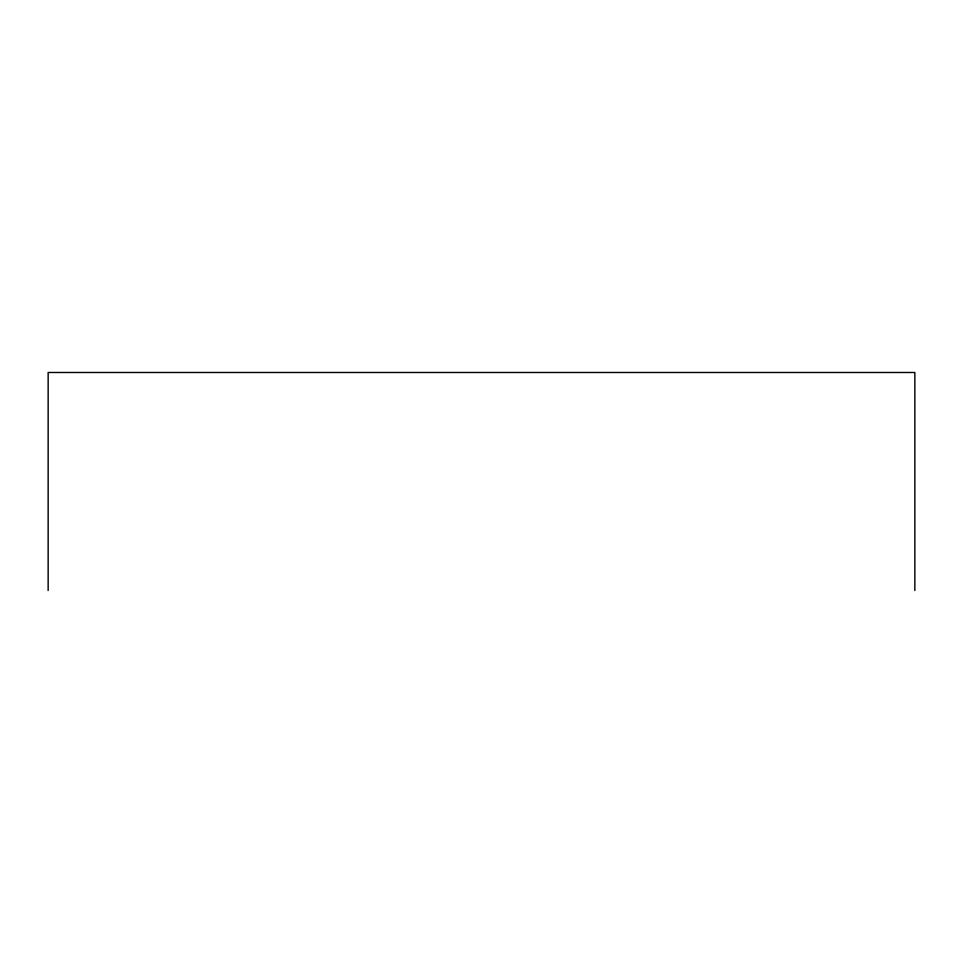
<?xml version="1.0" encoding="UTF-8"?>
<svg xmlns="http://www.w3.org/2000/svg" width="963" height="963" viewBox="0 0 963 963"><rect width="100%" height="100%" fill="white"/><g stroke="black" fill="none" stroke-linecap="round" stroke-linejoin="round"><path stroke-width="1.44" d="M914.85 590.512L914.85 372.488L48.15 372.488L48.15 590.512"/></g></svg>
